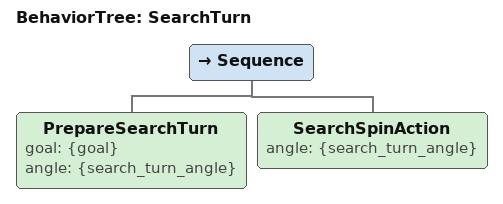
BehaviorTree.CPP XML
<root main_tree_to_execute="SearchTurn">
  <BehaviorTree ID="SearchTurn">
    <Sequence>
      <PrepareSearchTurn goal="{goal}" angle="{search_turn_angle}"/>
      <SearchSpinAction angle="{search_turn_angle}"/>
    </Sequence>
  </BehaviorTree>
</root>
